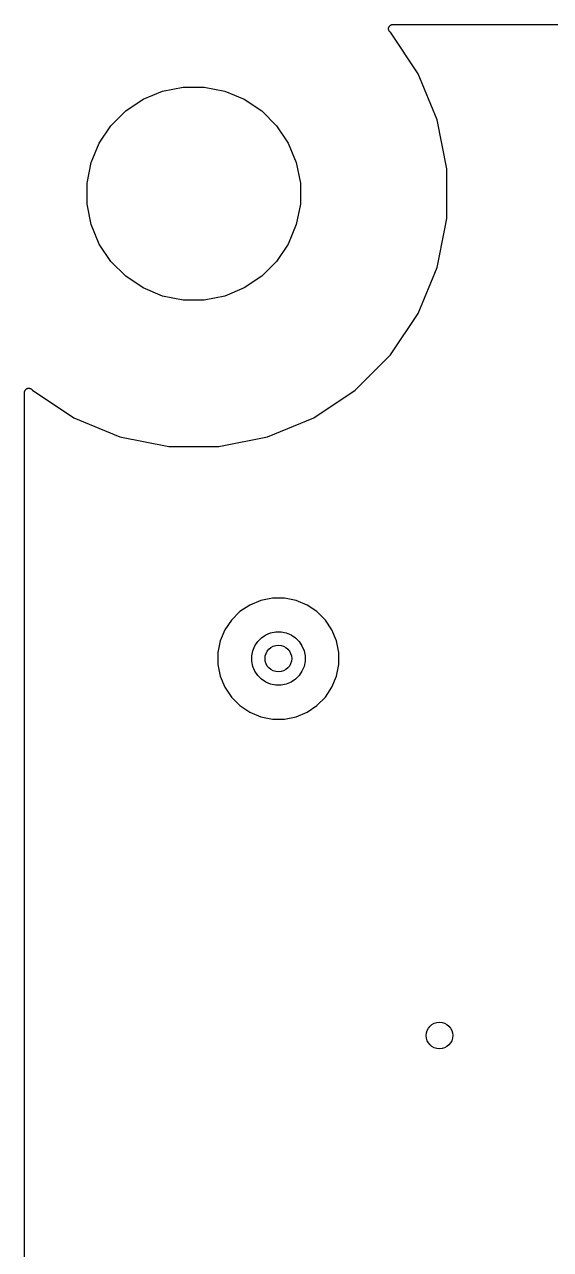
# Model space of a CAD drawing. Extents: x 1 to 139, y -76 to -1.
# Drawn here: x 0.64 to 8.53, y -19.04 to -0.64 of the extents above; entities that cross this region are included whole.
import ezdxf

# ---------------------------------------------------------------- set-up
doc = ezdxf.new("R2010")
doc.units = 0
doc.header["$MEASUREMENT"] = 0
doc.layers.add('BLACK', color=7, linetype='CONTINUOUS')

msp = doc.modelspace()

# ---------------------------------------------------------------- linework, layer by layer
at = {"layer": 'BLACK', "linetype": 'CONTINUOUS'}
for p, q in [((6.09882, -0.69783), (6.09949, -0.69164)), ((6.09883, -0.69795), (6.09882, -0.69783)), ((6.09882, -0.69806), (6.09883, -0.69795)), ((6.09936, -0.70401), (6.09882, -0.69806)), ((6.0999, -0.71018), (6.09936, -0.70401)), ((6.09949, -0.69164), (6.10011, -0.68573)), ((6.09993, -0.71029), (6.0999, -0.71018)), ((6.09994, -0.7104), (6.09993, -0.71029)), ((6.10166, -0.71623), (6.09994, -0.7104)), ((6.10011, -0.68573), (6.10014, -0.68563)), ((6.10014, -0.68563), (6.10016, -0.68551)), ((6.10016, -0.68551), (6.10199, -0.67965)), ((6.10336, -0.72208), (6.10166, -0.71623)), ((6.10199, -0.67965), (6.10378, -0.67389)), ((6.10341, -0.72218), (6.10336, -0.72208)), ((6.10344, -0.72229), (6.10341, -0.72218)), ((6.10629, -0.72774), (6.10344, -0.72229)), ((6.10378, -0.67389), (6.10383, -0.6738)), ((6.10383, -0.6738), (6.10386, -0.67369)), ((6.10386, -0.67369), (6.10678, -0.66833)), ((6.10906, -0.73308), (6.10629, -0.72774)), ((6.10678, -0.66833), (6.10967, -0.66299)), ((6.10913, -0.73317), (6.10906, -0.73308)), ((6.10918, -0.73327), (6.10913, -0.73317)), ((6.11303, -0.73806), (6.10918, -0.73327)), ((6.10967, -0.66299), (6.10974, -0.6629)), ((6.10974, -0.6629), (6.1098, -0.66281)), ((6.1098, -0.66281), (6.11367, -0.65816)), ((6.11367, -0.65816), (6.11757, -0.65344)), ((6.11757, -0.65344), (6.11766, -0.65337)), ((6.11766, -0.65337), (6.11773, -0.65329)), ((6.11773, -0.65329), (6.12254, -0.64939)), ((6.12254, -0.64939), (6.12717, -0.64561)), ((6.12717, -0.64561), (6.12727, -0.64556)), ((6.12727, -0.64556), (6.12736, -0.64549)), ((6.12736, -0.64549), (6.13275, -0.64265)), ((6.13275, -0.64265), (6.13812, -0.63979)), ((6.13812, -0.63979), (6.13823, -0.63976)), ((6.13823, -0.63976), (6.13832, -0.63971)), ((6.13832, -0.63971), (6.14403, -0.63801)), ((6.14403, -0.63801), (6.14998, -0.63621)), ((6.14998, -0.63621), (6.15009, -0.6362)), ((6.15009, -0.6362), (6.1502, -0.63617)), ((6.1502, -0.63617), (6.15635, -0.63558)), ((6.15635, -0.63558), (6.16231, -0.635)), ((6.16231, -0.635), (133.538, -0.635)), ((6.11679, -0.74277), (6.11303, -0.73806)), ((6.11694, -0.74292), (6.11679, -0.74277)), ((6.11695, -0.74293), (6.11694, -0.74292)), ((6.11696, -0.74294), (6.11695, -0.74293)), ((6.11741, -0.7434), (6.11696, -0.74294)), ((6.12665, -0.75264), (6.11741, -0.7434)), ((6.54252, -1.37503), (6.12665, -0.75264)), ((6.82897, -2.06658), (6.54252, -1.37503)), ((2.41712, -1.7571), (2.7083, -1.63649)), ((2.7083, -1.63649), (3.01741, -1.575)), ((3.01741, -1.575), (3.33259, -1.575)), ((3.33259, -1.575), (3.6417, -1.63649)), ((3.6417, -1.63649), (3.93288, -1.7571)), ((2.15506, -1.9322), (2.41712, -1.7571)), ((3.93288, -1.7571), (4.19494, -1.9322)), ((1.9322, -2.15506), (2.15506, -1.9322)), ((4.19494, -1.9322), (4.4178, -2.15506)), ((1.7571, -2.41712), (1.9322, -2.15506)), ((4.4178, -2.15506), (4.5929, -2.41712)), ((6.975, -2.80073), (6.82897, -2.06658)), ((1.63649, -2.7083), (1.7571, -2.41712)), ((4.5929, -2.41712), (4.71351, -2.7083)), ((1.575, -3.01741), (1.63649, -2.7083)), ((4.71351, -2.7083), (4.775, -3.01741)), ((6.975, -3.54927), (6.975, -2.80073)), ((1.575, -3.33259), (1.575, -3.01741)), ((4.775, -3.01741), (4.775, -3.33259)), ((1.63649, -3.6417), (1.575, -3.33259)), ((4.775, -3.33259), (4.71351, -3.6417)), ((1.7571, -3.93288), (1.63649, -3.6417)), ((4.71351, -3.6417), (4.5929, -3.93288)), ((6.94463, -3.70193), (6.975, -3.54927)), ((6.82897, -4.28342), (6.94463, -3.70193)), ((6.94463, -3.70193), (6.94463, -3.70193)), ((1.9322, -4.19494), (1.7571, -3.93288)), ((4.5929, -3.93288), (4.4178, -4.19494)), ((2.15506, -4.4178), (1.9322, -4.19494)), ((4.4178, -4.19494), (4.19494, -4.4178)), ((6.54252, -4.97497), (6.82897, -4.28342)), ((2.41712, -4.5929), (2.15506, -4.4178)), ((2.7083, -4.71351), (2.41712, -4.5929)), ((3.93288, -4.5929), (3.6417, -4.71351)), ((4.19494, -4.4178), (3.93288, -4.5929)), ((3.01741, -4.775), (2.7083, -4.71351)), ((3.33259, -4.775), (3.01741, -4.775)), ((3.6417, -4.71351), (3.33259, -4.775)), ((6.13555, -5.58404), (6.54252, -4.97497)), ((5.59736, -6.12665), (6.12665, -5.59736)), ((6.12665, -5.59736), (6.13555, -5.58404)), ((6.13555, -5.58404), (6.13555, -5.58404)), ((0.635, -6.16165), (0.63501, -6.16163)), ((0.635, -6.16167), (0.635, -6.16165)), ((0.635, -6.16231), (0.635, -6.16167)), ((0.635, -56.8778), (0.635, -6.16231)), ((0.63501, -6.16143), (0.63567, -6.15547)), ((0.63501, -6.16163), (0.63501, -6.16143)), ((0.63567, -6.15547), (0.63634, -6.14933)), ((0.63634, -6.14933), (0.63638, -6.14922)), ((0.63638, -6.14922), (0.63639, -6.14911)), ((0.63639, -6.14911), (0.6382, -6.14339)), ((0.6382, -6.14339), (0.64005, -6.1375)), ((0.64005, -6.1375), (0.6401, -6.13741)), ((0.6401, -6.13741), (0.64014, -6.1373)), ((0.64014, -6.1373), (0.64306, -6.13198)), ((0.64306, -6.13198), (0.64598, -6.12662)), ((0.64598, -6.12662), (0.64605, -6.12654)), ((0.64605, -6.12654), (0.64611, -6.12644)), ((0.64611, -6.12644), (0.65005, -6.12174)), ((0.65005, -6.12174), (0.65391, -6.1171)), ((0.65391, -6.1171), (0.654, -6.11703)), ((0.654, -6.11703), (0.65407, -6.11695)), ((0.65407, -6.11695), (0.65885, -6.1131)), ((0.65885, -6.1131), (0.66354, -6.1093)), ((0.66354, -6.1093), (0.66364, -6.10925)), ((0.66364, -6.10925), (0.66373, -6.10918)), ((0.66373, -6.10918), (0.66921, -6.10632)), ((0.66921, -6.10632), (0.67451, -6.10352)), ((0.67451, -6.10352), (0.67461, -6.10349)), ((0.67461, -6.10349), (0.67471, -6.10344)), ((0.67471, -6.10344), (0.68055, -6.10172)), ((0.68055, -6.10172), (0.68638, -6.09998)), ((0.68638, -6.09998), (0.6865, -6.09997)), ((0.6865, -6.09997), (0.6866, -6.09994)), ((0.6866, -6.09994), (0.69243, -6.09941)), ((0.69243, -6.09941), (0.69872, -6.09882)), ((0.69872, -6.09882), (0.69884, -6.09883)), ((0.69884, -6.09883), (0.69894, -6.09882)), ((0.69894, -6.09882), (0.70489, -6.09944)), ((0.70489, -6.09944), (0.71105, -6.10007)), ((0.71105, -6.10007), (0.71116, -6.1001)), ((0.71116, -6.1001), (0.71127, -6.10011)), ((0.71127, -6.10011), (0.71702, -6.10189)), ((0.71702, -6.10189), (0.7229, -6.10369)), ((0.7229, -6.10369), (0.723, -6.10374)), ((0.723, -6.10374), (0.72311, -6.10378)), ((0.72311, -6.10378), (0.72834, -6.10661)), ((0.72834, -6.10661), (0.73382, -6.10955)), ((0.73382, -6.10955), (0.73391, -6.10962)), ((0.73391, -6.10962), (0.73401, -6.10967)), ((0.73401, -6.10967), (0.7387, -6.11355)), ((0.7387, -6.11355), (0.7434, -6.11741)), ((0.7434, -6.11741), (0.75264, -6.12665)), ((0.75264, -6.12665), (1.37503, -6.54252)), ((4.97497, -6.54252), (5.59736, -6.12665)), ((1.37503, -6.54252), (2.06658, -6.82897)), ((4.28342, -6.82897), (4.97497, -6.54252)), ((2.06658, -6.82897), (2.80073, -6.975)), ((2.80073, -6.975), (3.54927, -6.975)), ((3.54927, -6.975), (4.28342, -6.82897)), ((4.0149, -9.35534), (3.86618, -9.45471)), ((4.18014, -9.28689), (4.0149, -9.35534)), ((4.35557, -9.252), (4.18014, -9.28689)), ((4.53443, -9.252), (4.35557, -9.252)), ((4.70986, -9.28689), (4.53443, -9.252)), ((4.8751, -9.35534), (4.70986, -9.28689)), ((5.02382, -9.45471), (4.8751, -9.35534)), ((3.86618, -9.45471), (3.73971, -9.58118)), ((5.15029, -9.58118), (5.02382, -9.45471)), ((3.64034, -9.7299), (3.57189, -9.89514)), ((3.73971, -9.58118), (3.64034, -9.7299)), ((5.24966, -9.7299), (5.15029, -9.58118)), ((5.31811, -9.89514), (5.24966, -9.7299)), ((3.57189, -9.89514), (3.537, -10.0706)), ((4.09052, -9.97053), (4.1343, -9.90501)), ((4.1343, -9.90501), (4.19001, -9.8493)), ((4.19001, -9.8493), (4.25553, -9.80552)), ((4.25553, -9.80552), (4.32832, -9.77537)), ((4.32832, -9.77537), (4.4056, -9.76)), ((4.4056, -9.76), (4.4844, -9.76)), ((4.4844, -9.76), (4.56168, -9.77537)), ((4.56168, -9.77537), (4.63447, -9.80552)), ((4.63447, -9.80552), (4.69998, -9.8493)), ((4.69998, -9.8493), (4.7557, -9.90501)), ((4.7557, -9.90501), (4.79948, -9.97053)), ((5.353, -10.0706), (5.31811, -9.89514)), ((3.537, -10.0706), (3.537, -10.2494)), ((4.045, -10.1206), (4.06037, -10.0433)), ((4.045, -10.1994), (4.045, -10.1206)), ((4.06037, -10.0433), (4.09052, -9.97053)), ((4.79948, -9.97053), (4.82963, -10.0433)), ((4.82963, -10.0433), (4.845, -10.1206)), ((4.845, -10.1206), (4.845, -10.1994)), ((5.353, -10.2494), (5.353, -10.0706)), ((3.537, -10.2494), (3.57189, -10.4249)), ((4.06037, -10.2767), (4.045, -10.1994)), ((4.09052, -10.3495), (4.06037, -10.2767)), ((4.82963, -10.2767), (4.79948, -10.3495)), ((4.845, -10.1994), (4.82963, -10.2767)), ((5.31811, -10.4249), (5.353, -10.2494)), ((3.57189, -10.4249), (3.64034, -10.5901)), ((4.1343, -10.415), (4.09052, -10.3495)), ((4.19001, -10.4707), (4.1343, -10.415)), ((4.25553, -10.5145), (4.19001, -10.4707)), ((4.69998, -10.4707), (4.63447, -10.5145)), ((4.7557, -10.415), (4.69998, -10.4707)), ((4.79948, -10.3495), (4.7557, -10.415)), ((5.24966, -10.5901), (5.31811, -10.4249)), ((3.64034, -10.5901), (3.73971, -10.7388)), ((4.32832, -10.5446), (4.25553, -10.5145)), ((4.4056, -10.56), (4.32832, -10.5446)), ((4.4844, -10.56), (4.4056, -10.56)), ((4.56168, -10.5446), (4.4844, -10.56)), ((4.63447, -10.5145), (4.56168, -10.5446)), ((5.15029, -10.7388), (5.24966, -10.5901)), ((3.73971, -10.7388), (3.86618, -10.8653)), ((5.02382, -10.8653), (5.15029, -10.7388)), ((3.86618, -10.8653), (4.0149, -10.9647)), ((4.0149, -10.9647), (4.18014, -11.0331)), ((4.18014, -11.0331), (4.35557, -11.068)), ((4.53443, -11.068), (4.70986, -11.0331)), ((4.70986, -11.0331), (4.8751, -10.9647)), ((4.8751, -10.9647), (5.02382, -10.8653)), ((4.35557, -11.068), (4.53443, -11.068))]:
    msp.add_line(p, q, dxfattribs=at)
at = {"layer": 'BLACK'}
for centre in [(4.445, -10.16), (6.8622, -15.8225)]:
    msp.add_circle(centre, 0.2, dxfattribs=at)

doc.saveas('drawing.dxf')
